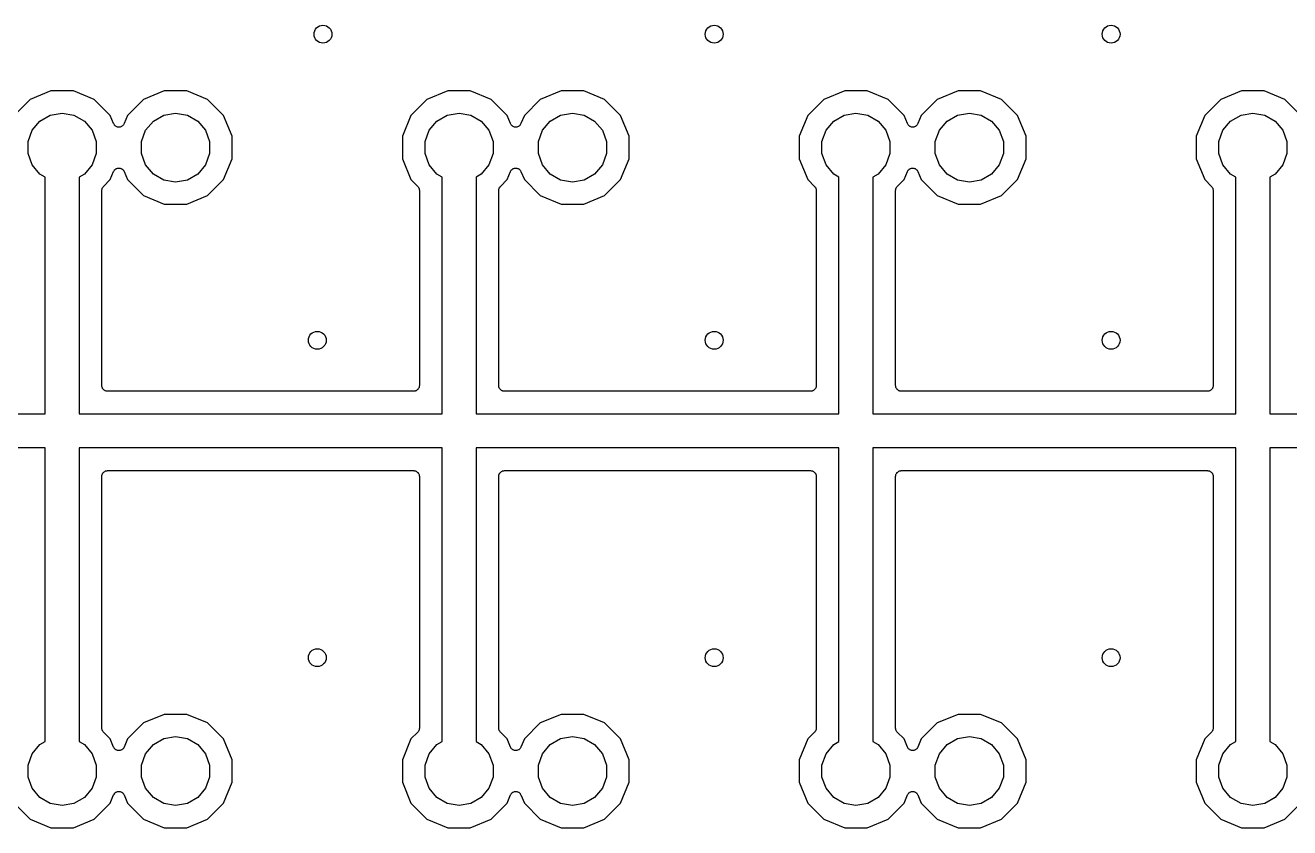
# Model space of a CAD drawing. Extents: x 40 to 164, y -163 to -60.
# Drawn here: x 67.88 to 96.2, y -136.78 to -118.8 of the extents above; entities that cross this region are included whole.
import ezdxf

# ---------------------------------------------------------------- set-up
doc = ezdxf.new("R2010")
doc.units = 0
doc.header["$MEASUREMENT"] = 0
doc.layers.add('BLACK', color=7, linetype='CONTINUOUS')

msp = doc.modelspace()

# ---------------------------------------------------------------- linework, layer by layer
at = {"layer": 'BLACK', "linetype": 'CONTINUOUS'}
for p, q in [((68.4544, -120.269), (67.9876, -120.462)), ((68.9596, -120.269), (68.4544, -120.269)), ((69.4264, -120.462), (68.9596, -120.269)), ((70.9944, -120.269), (70.5276, -120.462)), ((71.4996, -120.269), (70.9944, -120.269)), ((71.9664, -120.462), (71.4996, -120.269)), ((77.3444, -120.269), (76.8776, -120.462)), ((77.8496, -120.269), (77.3444, -120.269)), ((78.3164, -120.462), (77.8496, -120.269)), ((79.8844, -120.269), (79.4176, -120.462)), ((80.3896, -120.269), (79.8844, -120.269)), ((80.8564, -120.462), (80.3896, -120.269)), ((86.2344, -120.269), (85.7676, -120.462)), ((86.7396, -120.269), (86.2344, -120.269)), ((87.2064, -120.462), (86.7396, -120.269)), ((88.7744, -120.269), (88.3076, -120.462)), ((89.2796, -120.269), (88.7744, -120.269)), ((89.7464, -120.462), (89.2796, -120.269)), ((95.1244, -120.269), (94.6576, -120.462)), ((95.6296, -120.269), (95.1244, -120.269)), ((96.0964, -120.462), (95.6296, -120.269)), ((67.9876, -120.462), (67.6303, -120.82)), ((69.7837, -120.82), (69.4264, -120.462)), ((70.5276, -120.462), (70.1703, -120.82)), ((72.3237, -120.82), (71.9664, -120.462)), ((76.8776, -120.462), (76.5203, -120.82)), ((78.6737, -120.82), (78.3164, -120.462)), ((79.4176, -120.462), (79.0603, -120.82)), ((81.2137, -120.82), (80.8564, -120.462)), ((85.7676, -120.462), (85.4103, -120.82)), ((87.5637, -120.82), (87.2064, -120.462)), ((88.3076, -120.462), (87.9503, -120.82)), ((90.1037, -120.82), (89.7464, -120.462)), ((94.6576, -120.462), (94.3003, -120.82)), ((96.4537, -120.82), (96.0964, -120.462)), ((68.2096, -120.946), (68.4424, -120.812)), ((68.4424, -120.812), (68.707, -120.765)), ((68.707, -120.765), (68.9716, -120.812)), ((68.9716, -120.812), (69.2044, -120.946)), ((69.8597, -121.003), (69.7837, -120.82)), ((70.1703, -120.82), (70.0943, -121.003)), ((70.7496, -120.946), (70.9824, -120.812)), ((70.9824, -120.812), (71.247, -120.765)), ((71.247, -120.765), (71.5116, -120.812)), ((71.5116, -120.812), (71.7444, -120.946)), ((72.517, -121.286), (72.3237, -120.82)), ((76.5203, -120.82), (76.327, -121.286)), ((77.0996, -120.946), (77.3324, -120.812)), ((77.3324, -120.812), (77.597, -120.765)), ((77.597, -120.765), (77.8616, -120.812)), ((77.8616, -120.812), (78.0944, -120.946)), ((78.7497, -121.003), (78.6737, -120.82)), ((79.0603, -120.82), (78.9843, -121.003)), ((79.6396, -120.946), (79.8724, -120.812)), ((79.8724, -120.812), (80.137, -120.765)), ((80.137, -120.765), (80.4016, -120.812)), ((80.4016, -120.812), (80.6344, -120.946)), ((81.407, -121.286), (81.2137, -120.82)), ((85.4103, -120.82), (85.217, -121.286)), ((85.9896, -120.946), (86.2224, -120.812)), ((86.2224, -120.812), (86.487, -120.765)), ((86.487, -120.765), (86.7516, -120.812)), ((86.7516, -120.812), (86.9844, -120.946)), ((87.6397, -121.003), (87.5637, -120.82)), ((87.9503, -120.82), (87.8743, -121.003)), ((88.5296, -120.946), (88.7624, -120.812)), ((88.7624, -120.812), (89.027, -120.765)), ((89.027, -120.765), (89.2916, -120.812)), ((89.2916, -120.812), (89.5244, -120.946)), ((90.297, -121.286), (90.1037, -120.82)), ((94.3003, -120.82), (94.107, -121.286)), ((94.8796, -120.946), (95.1124, -120.812)), ((95.1124, -120.812), (95.377, -120.765)), ((95.377, -120.765), (95.6416, -120.812)), ((95.6416, -120.812), (95.8744, -120.946)), ((67.945, -121.405), (68.0369, -121.152)), ((68.0369, -121.152), (68.2096, -120.946)), ((69.2044, -120.946), (69.3771, -121.152)), ((69.3771, -121.152), (69.469, -121.405)), ((69.8686, -121.017), (69.8597, -121.003)), ((69.8762, -121.032), (69.8686, -121.017)), ((69.8804, -121.036), (69.8762, -121.032)), ((69.8834, -121.04), (69.8804, -121.036)), ((69.8965, -121.05), (69.8834, -121.04)), ((69.9088, -121.062), (69.8965, -121.05)), ((69.9139, -121.064), (69.9088, -121.062)), ((69.9184, -121.067), (69.9139, -121.064)), ((69.9342, -121.072), (69.9184, -121.067)), ((69.9495, -121.079), (69.9342, -121.072)), ((69.9551, -121.079), (69.9495, -121.079)), ((69.9604, -121.08), (69.9551, -121.079)), ((69.977, -121.08), (69.9604, -121.08)), ((69.9936, -121.08), (69.977, -121.08)), ((69.9989, -121.079), (69.9936, -121.08)), ((70.0045, -121.079), (69.9989, -121.079)), ((70.0198, -121.072), (70.0045, -121.079)), ((70.0356, -121.067), (70.0198, -121.072)), ((70.0401, -121.064), (70.0356, -121.067)), ((70.0452, -121.062), (70.0401, -121.064)), ((70.0575, -121.05), (70.0452, -121.062)), ((70.0706, -121.04), (70.0575, -121.05)), ((70.0736, -121.036), (70.0706, -121.04)), ((70.0778, -121.032), (70.0736, -121.036)), ((70.0854, -121.017), (70.0778, -121.032)), ((70.0943, -121.003), (70.0854, -121.017)), ((70.485, -121.405), (70.5769, -121.152)), ((70.5769, -121.152), (70.7496, -120.946)), ((71.7444, -120.946), (71.9171, -121.152)), ((71.9171, -121.152), (72.009, -121.405)), ((76.835, -121.405), (76.9269, -121.152)), ((76.9269, -121.152), (77.0996, -120.946)), ((78.0944, -120.946), (78.2671, -121.152)), ((78.2671, -121.152), (78.359, -121.405)), ((78.7586, -121.017), (78.7497, -121.003)), ((78.7662, -121.032), (78.7586, -121.017)), ((78.7704, -121.036), (78.7662, -121.032)), ((78.7734, -121.04), (78.7704, -121.036)), ((78.7865, -121.05), (78.7734, -121.04)), ((78.7988, -121.062), (78.7865, -121.05)), ((78.8039, -121.064), (78.7988, -121.062)), ((78.8084, -121.067), (78.8039, -121.064)), ((78.8242, -121.072), (78.8084, -121.067)), ((78.8395, -121.079), (78.8242, -121.072)), ((78.8451, -121.079), (78.8395, -121.079)), ((78.8504, -121.08), (78.8451, -121.079)), ((78.867, -121.08), (78.8504, -121.08)), ((78.8836, -121.08), (78.867, -121.08)), ((78.8889, -121.079), (78.8836, -121.08)), ((78.8945, -121.079), (78.8889, -121.079)), ((78.9098, -121.072), (78.8945, -121.079)), ((78.9256, -121.067), (78.9098, -121.072)), ((78.9301, -121.064), (78.9256, -121.067)), ((78.9352, -121.062), (78.9301, -121.064)), ((78.9475, -121.05), (78.9352, -121.062)), ((78.9606, -121.04), (78.9475, -121.05)), ((78.9636, -121.036), (78.9606, -121.04)), ((78.9678, -121.032), (78.9636, -121.036)), ((78.9754, -121.017), (78.9678, -121.032)), ((78.9843, -121.003), (78.9754, -121.017)), ((79.375, -121.405), (79.4669, -121.152)), ((79.4669, -121.152), (79.6396, -120.946)), ((80.6344, -120.946), (80.8071, -121.152)), ((80.8071, -121.152), (80.899, -121.405)), ((85.725, -121.405), (85.8169, -121.152)), ((85.8169, -121.152), (85.9896, -120.946)), ((86.9844, -120.946), (87.1571, -121.152)), ((87.1571, -121.152), (87.249, -121.405)), ((87.6486, -121.017), (87.6397, -121.003)), ((87.6562, -121.032), (87.6486, -121.017)), ((87.6604, -121.036), (87.6562, -121.032)), ((87.6634, -121.04), (87.6604, -121.036)), ((87.6765, -121.05), (87.6634, -121.04)), ((87.6888, -121.062), (87.6765, -121.05)), ((87.6939, -121.064), (87.6888, -121.062)), ((87.6984, -121.067), (87.6939, -121.064)), ((87.7142, -121.072), (87.6984, -121.067)), ((87.7295, -121.079), (87.7142, -121.072)), ((87.7351, -121.079), (87.7295, -121.079)), ((87.7404, -121.08), (87.7351, -121.079)), ((87.757, -121.08), (87.7404, -121.08)), ((87.7736, -121.08), (87.757, -121.08)), ((87.7789, -121.079), (87.7736, -121.08)), ((87.7845, -121.079), (87.7789, -121.079)), ((87.7998, -121.072), (87.7845, -121.079)), ((87.8156, -121.067), (87.7998, -121.072)), ((87.8201, -121.064), (87.8156, -121.067)), ((87.8252, -121.062), (87.8201, -121.064)), ((87.8375, -121.05), (87.8252, -121.062)), ((87.8506, -121.04), (87.8375, -121.05)), ((87.8536, -121.036), (87.8506, -121.04)), ((87.8578, -121.032), (87.8536, -121.036)), ((87.8654, -121.017), (87.8578, -121.032)), ((87.8743, -121.003), (87.8654, -121.017)), ((88.265, -121.405), (88.3569, -121.152)), ((88.3569, -121.152), (88.5296, -120.946)), ((89.5244, -120.946), (89.6971, -121.152)), ((89.6971, -121.152), (89.789, -121.405)), ((94.615, -121.405), (94.7069, -121.152)), ((94.7069, -121.152), (94.8796, -120.946)), ((95.8744, -120.946), (96.0471, -121.152)), ((96.0471, -121.152), (96.139, -121.405)), ((67.945, -121.673), (67.945, -121.405)), ((69.469, -121.405), (69.469, -121.673)), ((70.485, -121.673), (70.485, -121.405)), ((72.009, -121.405), (72.009, -121.673)), ((72.517, -121.792), (72.517, -121.286)), ((76.327, -121.286), (76.327, -121.792)), ((76.835, -121.673), (76.835, -121.405)), ((78.359, -121.405), (78.359, -121.673)), ((79.375, -121.673), (79.375, -121.405)), ((80.899, -121.405), (80.899, -121.673)), ((81.407, -121.792), (81.407, -121.286)), ((85.217, -121.286), (85.217, -121.792)), ((85.725, -121.673), (85.725, -121.405)), ((87.249, -121.405), (87.249, -121.673)), ((88.265, -121.673), (88.265, -121.405)), ((89.789, -121.405), (89.789, -121.673)), ((90.297, -121.792), (90.297, -121.286)), ((94.107, -121.286), (94.107, -121.792)), ((94.615, -121.673), (94.615, -121.405)), ((96.139, -121.405), (96.139, -121.673)), ((68.0369, -121.926), (67.945, -121.673)), ((69.469, -121.673), (69.3771, -121.926)), ((70.5769, -121.926), (70.485, -121.673)), ((72.009, -121.673), (71.9171, -121.926)), ((76.9269, -121.926), (76.835, -121.673)), ((78.359, -121.673), (78.2671, -121.926)), ((79.4669, -121.926), (79.375, -121.673)), ((80.899, -121.673), (80.8071, -121.926)), ((85.8169, -121.926), (85.725, -121.673)), ((87.249, -121.673), (87.1571, -121.926)), ((88.3569, -121.926), (88.265, -121.673)), ((89.789, -121.673), (89.6971, -121.926)), ((94.7069, -121.926), (94.615, -121.673)), ((96.139, -121.673), (96.0471, -121.926)), ((68.2096, -122.132), (68.0369, -121.926)), ((69.3771, -121.926), (69.2044, -122.132)), ((69.8597, -122.075), (69.8686, -122.061)), ((69.8686, -122.061), (69.8762, -122.046)), ((69.8762, -122.046), (69.8804, -122.042)), ((69.8804, -122.042), (69.8834, -122.038)), ((69.8834, -122.038), (69.8965, -122.028)), ((69.8965, -122.028), (69.9088, -122.016)), ((69.9088, -122.016), (69.9139, -122.014)), ((69.9139, -122.014), (69.9184, -122.011)), ((69.9184, -122.011), (69.9342, -122.006)), ((69.9342, -122.006), (69.9495, -121.999)), ((69.9495, -121.999), (69.9551, -121.999)), ((69.9551, -121.999), (69.9604, -121.998)), ((69.9604, -121.998), (69.977, -121.998)), ((69.977, -121.998), (69.9936, -121.998)), ((69.9936, -121.998), (69.9989, -121.999)), ((69.9989, -121.999), (70.0045, -121.999)), ((70.0045, -121.999), (70.0198, -122.006)), ((70.0198, -122.006), (70.0356, -122.011)), ((70.0356, -122.011), (70.0401, -122.014)), ((70.0401, -122.014), (70.0452, -122.016)), ((70.0452, -122.016), (70.0575, -122.028)), ((70.0575, -122.028), (70.0706, -122.038)), ((70.0706, -122.038), (70.0736, -122.042)), ((70.0736, -122.042), (70.0778, -122.046)), ((70.0778, -122.046), (70.0854, -122.061)), ((70.0854, -122.061), (70.0943, -122.075)), ((70.7496, -122.132), (70.5769, -121.926)), ((71.9171, -121.926), (71.7444, -122.132)), ((72.3237, -122.258), (72.517, -121.792)), ((76.327, -121.792), (76.5203, -122.258)), ((77.0996, -122.132), (76.9269, -121.926)), ((78.2671, -121.926), (78.0944, -122.132)), ((78.7497, -122.075), (78.7586, -122.061)), ((78.7586, -122.061), (78.7662, -122.046)), ((78.7662, -122.046), (78.7704, -122.042)), ((78.7704, -122.042), (78.7734, -122.038)), ((78.7734, -122.038), (78.7865, -122.028)), ((78.7865, -122.028), (78.7988, -122.016)), ((78.7988, -122.016), (78.8039, -122.014)), ((78.8039, -122.014), (78.8084, -122.011)), ((78.8084, -122.011), (78.8242, -122.006)), ((78.8242, -122.006), (78.8395, -121.999)), ((78.8395, -121.999), (78.8451, -121.999)), ((78.8451, -121.999), (78.8504, -121.998)), ((78.8504, -121.998), (78.867, -121.998)), ((78.867, -121.998), (78.8836, -121.998)), ((78.8836, -121.998), (78.8889, -121.999)), ((78.8889, -121.999), (78.8945, -121.999)), ((78.8945, -121.999), (78.9098, -122.006)), ((78.9098, -122.006), (78.9256, -122.011)), ((78.9256, -122.011), (78.9301, -122.014)), ((78.9301, -122.014), (78.9352, -122.016)), ((78.9352, -122.016), (78.9475, -122.028)), ((78.9475, -122.028), (78.9606, -122.038)), ((78.9606, -122.038), (78.9636, -122.042)), ((78.9636, -122.042), (78.9678, -122.046)), ((78.9678, -122.046), (78.9754, -122.061)), ((78.9754, -122.061), (78.9843, -122.075)), ((79.6396, -122.132), (79.4669, -121.926)), ((80.8071, -121.926), (80.6344, -122.132)), ((81.2137, -122.258), (81.407, -121.792)), ((85.217, -121.792), (85.4103, -122.258)), ((85.9896, -122.132), (85.8169, -121.926)), ((87.1571, -121.926), (86.9844, -122.132)), ((87.6397, -122.075), (87.6486, -122.061)), ((87.6486, -122.061), (87.6562, -122.046)), ((87.6562, -122.046), (87.6604, -122.042)), ((87.6604, -122.042), (87.6634, -122.038)), ((87.6634, -122.038), (87.6765, -122.028)), ((87.6765, -122.028), (87.6888, -122.016)), ((87.6888, -122.016), (87.6939, -122.014)), ((87.6939, -122.014), (87.6984, -122.011)), ((87.6984, -122.011), (87.7142, -122.006)), ((87.7142, -122.006), (87.7295, -121.999)), ((87.7295, -121.999), (87.7351, -121.999)), ((87.7351, -121.999), (87.7404, -121.998)), ((87.7404, -121.998), (87.757, -121.998)), ((87.757, -121.998), (87.7736, -121.998)), ((87.7736, -121.998), (87.7789, -121.999)), ((87.7789, -121.999), (87.7845, -121.999)), ((87.7845, -121.999), (87.7998, -122.006)), ((87.7998, -122.006), (87.8156, -122.011)), ((87.8156, -122.011), (87.8201, -122.014)), ((87.8201, -122.014), (87.8252, -122.016)), ((87.8252, -122.016), (87.8375, -122.028)), ((87.8375, -122.028), (87.8506, -122.038)), ((87.8506, -122.038), (87.8536, -122.042)), ((87.8536, -122.042), (87.8578, -122.046)), ((87.8578, -122.046), (87.8654, -122.061)), ((87.8654, -122.061), (87.8743, -122.075)), ((88.5296, -122.132), (88.3569, -121.926)), ((89.6971, -121.926), (89.5244, -122.132)), ((90.1037, -122.258), (90.297, -121.792)), ((94.107, -121.792), (94.3003, -122.258)), ((94.8796, -122.132), (94.7069, -121.926)), ((96.0471, -121.926), (95.8744, -122.132)), ((68.326, -122.199), (68.2096, -122.132)), ((68.326, -122.583), (68.326, -122.199)), ((69.2044, -122.132), (69.088, -122.199)), ((69.088, -122.199), (69.088, -127.508)), ((69.6332, -122.409), (69.7837, -122.258)), ((69.7837, -122.258), (69.8597, -122.075)), ((70.0943, -122.075), (70.1703, -122.258)), ((70.1703, -122.258), (70.5276, -122.616)), ((70.9824, -122.266), (70.7496, -122.132)), ((71.247, -122.313), (70.9824, -122.266)), ((71.5116, -122.266), (71.247, -122.313)), ((71.7444, -122.132), (71.5116, -122.266)), ((71.9664, -122.616), (72.3237, -122.258)), ((76.5203, -122.258), (76.6708, -122.409)), ((77.216, -122.199), (77.0996, -122.132)), ((77.216, -122.583), (77.216, -122.199)), ((78.0944, -122.132), (77.978, -122.199)), ((77.978, -122.199), (77.978, -127.508)), ((78.5232, -122.409), (78.6737, -122.258)), ((78.6737, -122.258), (78.7497, -122.075)), ((78.9843, -122.075), (79.0603, -122.258)), ((79.0603, -122.258), (79.4176, -122.616)), ((79.8724, -122.266), (79.6396, -122.132)), ((80.137, -122.313), (79.8724, -122.266)), ((80.4016, -122.266), (80.137, -122.313)), ((80.6344, -122.132), (80.4016, -122.266)), ((80.8564, -122.616), (81.2137, -122.258)), ((85.4103, -122.258), (85.5608, -122.409)), ((86.106, -122.199), (85.9896, -122.132)), ((86.106, -122.583), (86.106, -122.199)), ((86.9844, -122.132), (86.868, -122.199)), ((86.868, -122.199), (86.868, -127.508)), ((87.4132, -122.409), (87.5637, -122.258)), ((87.5637, -122.258), (87.6397, -122.075)), ((87.8743, -122.075), (87.9503, -122.258)), ((87.9503, -122.258), (88.3076, -122.616)), ((88.7624, -122.266), (88.5296, -122.132)), ((89.027, -122.313), (88.7624, -122.266)), ((89.2916, -122.266), (89.027, -122.313)), ((89.5244, -122.132), (89.2916, -122.266)), ((89.7464, -122.616), (90.1037, -122.258)), ((94.3003, -122.258), (94.4508, -122.409)), ((94.996, -122.199), (94.8796, -122.132)), ((94.996, -122.583), (94.996, -122.199)), ((95.8744, -122.132), (95.758, -122.199)), ((95.758, -122.199), (95.758, -127.508)), ((68.326, -126.713), (68.326, -122.583)), ((68.326, -122.583), (68.326, -122.583)), ((69.596, -122.499), (69.597, -122.493)), ((69.596, -126.873), (69.596, -122.499)), ((69.5965, -122.488), (69.6008, -122.472)), ((69.597, -122.493), (69.5965, -122.488)), ((69.6008, -122.472), (69.6037, -122.455)), ((69.6037, -122.455), (69.6065, -122.45)), ((69.6065, -122.45), (69.6079, -122.445)), ((69.6079, -122.445), (69.6174, -122.431)), ((69.6174, -122.431), (69.6257, -122.417)), ((69.6257, -122.417), (69.63, -122.413)), ((69.63, -122.413), (69.6332, -122.409)), ((70.5276, -122.616), (70.9944, -122.809)), ((71.4996, -122.809), (71.9664, -122.616)), ((76.6708, -122.409), (76.674, -122.413)), ((76.674, -122.413), (76.6783, -122.417)), ((76.6783, -122.417), (76.6866, -122.431)), ((76.6866, -122.431), (76.6961, -122.445)), ((76.6961, -122.445), (76.6975, -122.45)), ((76.6975, -122.45), (76.7003, -122.455)), ((76.7003, -122.455), (76.7032, -122.472)), ((76.7032, -122.472), (76.7075, -122.488)), ((76.7075, -122.488), (76.707, -122.493)), ((76.707, -122.493), (76.708, -122.499)), ((76.708, -122.499), (76.708, -122.517)), ((76.708, -122.517), (76.708, -122.517)), ((76.708, -122.517), (76.708, -126.646)), ((77.216, -126.713), (77.216, -122.583)), ((77.216, -122.583), (77.216, -122.583)), ((78.486, -122.499), (78.487, -122.493)), ((78.486, -126.873), (78.486, -122.499)), ((78.4865, -122.488), (78.4908, -122.472)), ((78.487, -122.493), (78.4865, -122.488)), ((78.4908, -122.472), (78.4937, -122.455)), ((78.4937, -122.455), (78.4965, -122.45)), ((78.4965, -122.45), (78.4979, -122.445)), ((78.4979, -122.445), (78.5074, -122.431)), ((78.5074, -122.431), (78.5157, -122.417)), ((78.5157, -122.417), (78.52, -122.413)), ((78.52, -122.413), (78.5232, -122.409)), ((79.4176, -122.616), (79.8844, -122.809)), ((80.3896, -122.809), (80.8564, -122.616)), ((85.5608, -122.409), (85.564, -122.413)), ((85.564, -122.413), (85.5683, -122.417)), ((85.5683, -122.417), (85.5766, -122.431)), ((85.5766, -122.431), (85.5861, -122.445)), ((85.5861, -122.445), (85.5875, -122.45)), ((85.5875, -122.45), (85.5903, -122.455)), ((85.5903, -122.455), (85.5932, -122.472)), ((85.5932, -122.472), (85.5975, -122.488)), ((85.5975, -122.488), (85.597, -122.493)), ((85.597, -122.493), (85.598, -122.499)), ((85.598, -122.499), (85.598, -122.517)), ((85.598, -122.517), (85.598, -122.517)), ((85.598, -122.517), (85.598, -126.646)), ((86.106, -126.713), (86.106, -122.583)), ((86.106, -122.583), (86.106, -122.583)), ((87.376, -122.499), (87.377, -122.493)), ((87.376, -126.873), (87.376, -122.499)), ((87.3765, -122.488), (87.3808, -122.472)), ((87.377, -122.493), (87.3765, -122.488)), ((87.3808, -122.472), (87.3837, -122.455)), ((87.3837, -122.455), (87.3865, -122.45)), ((87.3865, -122.45), (87.3879, -122.445)), ((87.3879, -122.445), (87.3974, -122.431)), ((87.3974, -122.431), (87.4057, -122.417)), ((87.4057, -122.417), (87.41, -122.413)), ((87.41, -122.413), (87.4132, -122.409)), ((88.3076, -122.616), (88.7744, -122.809)), ((89.2796, -122.809), (89.7464, -122.616)), ((94.4508, -122.409), (94.454, -122.413)), ((94.454, -122.413), (94.4583, -122.417)), ((94.4583, -122.417), (94.4666, -122.431)), ((94.4666, -122.431), (94.4761, -122.445)), ((94.4761, -122.445), (94.4775, -122.45)), ((94.4775, -122.45), (94.4803, -122.455)), ((94.4803, -122.455), (94.4832, -122.472)), ((94.4832, -122.472), (94.4875, -122.488)), ((94.4875, -122.488), (94.487, -122.493)), ((94.487, -122.493), (94.488, -122.499)), ((94.488, -122.499), (94.488, -122.517)), ((94.488, -122.517), (94.488, -122.517)), ((94.488, -122.517), (94.488, -126.646)), ((94.996, -126.713), (94.996, -122.583)), ((94.996, -122.583), (94.996, -122.583)), ((70.9944, -122.809), (71.4996, -122.809)), ((79.8844, -122.809), (80.3896, -122.809)), ((88.7744, -122.809), (89.2796, -122.809)), ((68.326, -127.508), (68.326, -126.713)), ((69.5979, -126.884), (69.596, -126.873)), ((76.708, -126.873), (76.7061, -126.884)), ((76.708, -126.646), (76.708, -126.646)), ((76.708, -126.646), (76.708, -126.873)), ((77.216, -127.508), (77.216, -126.713)), ((77.216, -126.713), (77.216, -126.713)), ((78.4879, -126.884), (78.486, -126.873)), ((85.598, -126.873), (85.5961, -126.884)), ((85.598, -126.646), (85.598, -126.646)), ((85.598, -126.646), (85.598, -126.873)), ((86.106, -127.508), (86.106, -126.713)), ((86.106, -126.713), (86.106, -126.713)), ((87.3779, -126.884), (87.376, -126.873)), ((94.488, -126.873), (94.4861, -126.884)), ((94.488, -126.646), (94.488, -126.646)), ((94.488, -126.646), (94.488, -126.873)), ((94.996, -127.508), (94.996, -126.713)), ((94.996, -126.713), (94.996, -126.713)), ((69.5979, -126.895), (69.5979, -126.884)), ((69.6017, -126.905), (69.5979, -126.895)), ((69.6037, -126.916), (69.6017, -126.905)), ((69.6092, -126.926), (69.6037, -126.916)), ((69.613, -126.936), (69.6092, -126.926)), ((69.6202, -126.945), (69.613, -126.936)), ((69.6257, -126.955), (69.6202, -126.945)), ((69.6342, -126.962), (69.6257, -126.955)), ((69.6414, -126.97), (69.6342, -126.962)), ((69.651, -126.976), (69.6414, -126.97)), ((69.6595, -126.983), (69.651, -126.976)), ((69.6699, -126.987), (69.6595, -126.983)), ((69.6796, -126.992), (69.6699, -126.987)), ((69.6905, -126.994), (69.6796, -126.992)), ((69.7009, -126.998), (69.6905, -126.994)), ((69.7121, -126.998), (69.7009, -126.998)), ((69.723, -127), (69.7121, -126.998)), ((76.581, -127), (69.723, -127)), ((76.5919, -126.998), (76.581, -127)), ((76.6031, -126.998), (76.5919, -126.998)), ((76.6135, -126.994), (76.6031, -126.998)), ((76.6244, -126.992), (76.6135, -126.994)), ((76.6341, -126.987), (76.6244, -126.992)), ((76.6445, -126.983), (76.6341, -126.987)), ((76.653, -126.976), (76.6445, -126.983)), ((76.6626, -126.97), (76.653, -126.976)), ((76.6698, -126.962), (76.6626, -126.97)), ((76.6783, -126.955), (76.6698, -126.962)), ((76.6838, -126.945), (76.6783, -126.955)), ((76.691, -126.936), (76.6838, -126.945)), ((76.6948, -126.926), (76.691, -126.936)), ((76.7003, -126.916), (76.6948, -126.926)), ((76.7023, -126.905), (76.7003, -126.916)), ((76.7061, -126.895), (76.7023, -126.905)), ((76.7061, -126.884), (76.7061, -126.895)), ((78.4879, -126.895), (78.4879, -126.884)), ((78.4917, -126.905), (78.4879, -126.895)), ((78.4937, -126.916), (78.4917, -126.905)), ((78.4992, -126.926), (78.4937, -126.916)), ((78.503, -126.936), (78.4992, -126.926)), ((78.5102, -126.945), (78.503, -126.936)), ((78.5157, -126.955), (78.5102, -126.945)), ((78.5242, -126.962), (78.5157, -126.955)), ((78.5314, -126.97), (78.5242, -126.962)), ((78.541, -126.976), (78.5314, -126.97)), ((78.5495, -126.983), (78.541, -126.976)), ((78.5599, -126.987), (78.5495, -126.983)), ((78.5696, -126.992), (78.5599, -126.987)), ((78.5805, -126.994), (78.5696, -126.992)), ((78.5909, -126.998), (78.5805, -126.994)), ((78.6021, -126.998), (78.5909, -126.998)), ((78.613, -127), (78.6021, -126.998)), ((85.471, -127), (78.613, -127)), ((85.4819, -126.998), (85.471, -127)), ((85.4931, -126.998), (85.4819, -126.998)), ((85.5035, -126.994), (85.4931, -126.998)), ((85.5144, -126.992), (85.5035, -126.994)), ((85.5241, -126.987), (85.5144, -126.992)), ((85.5345, -126.983), (85.5241, -126.987)), ((85.543, -126.976), (85.5345, -126.983)), ((85.5526, -126.97), (85.543, -126.976)), ((85.5598, -126.962), (85.5526, -126.97)), ((85.5683, -126.955), (85.5598, -126.962)), ((85.5738, -126.945), (85.5683, -126.955)), ((85.581, -126.936), (85.5738, -126.945)), ((85.5848, -126.926), (85.581, -126.936)), ((85.5903, -126.916), (85.5848, -126.926)), ((85.5923, -126.905), (85.5903, -126.916)), ((85.5961, -126.895), (85.5923, -126.905)), ((85.5961, -126.884), (85.5961, -126.895)), ((87.3779, -126.895), (87.3779, -126.884)), ((87.3817, -126.905), (87.3779, -126.895)), ((87.3837, -126.916), (87.3817, -126.905)), ((87.3892, -126.926), (87.3837, -126.916)), ((87.393, -126.936), (87.3892, -126.926)), ((87.4002, -126.945), (87.393, -126.936)), ((87.4057, -126.955), (87.4002, -126.945)), ((87.4142, -126.962), (87.4057, -126.955)), ((87.4214, -126.97), (87.4142, -126.962)), ((87.431, -126.976), (87.4214, -126.97)), ((87.4395, -126.983), (87.431, -126.976)), ((87.4499, -126.987), (87.4395, -126.983)), ((87.4596, -126.992), (87.4499, -126.987)), ((87.4705, -126.994), (87.4596, -126.992)), ((87.4809, -126.998), (87.4705, -126.994)), ((87.4921, -126.998), (87.4809, -126.998)), ((87.503, -127), (87.4921, -126.998)), ((94.361, -127), (87.503, -127)), ((94.3719, -126.998), (94.361, -127)), ((94.3831, -126.998), (94.3719, -126.998)), ((94.3935, -126.994), (94.3831, -126.998)), ((94.4044, -126.992), (94.3935, -126.994)), ((94.4141, -126.987), (94.4044, -126.992)), ((94.4245, -126.983), (94.4141, -126.987)), ((94.433, -126.976), (94.4245, -126.983)), ((94.4426, -126.97), (94.433, -126.976)), ((94.4498, -126.962), (94.4426, -126.97)), ((94.4583, -126.955), (94.4498, -126.962)), ((94.4638, -126.945), (94.4583, -126.955)), ((94.471, -126.936), (94.4638, -126.945)), ((94.4748, -126.926), (94.471, -126.936)), ((94.4803, -126.916), (94.4748, -126.926)), ((94.4823, -126.905), (94.4803, -126.916)), ((94.4861, -126.895), (94.4823, -126.905)), ((94.4861, -126.884), (94.4861, -126.895)), ((65.5451, -127.508), (68.326, -127.508)), ((69.088, -127.508), (77.216, -127.508)), ((77.978, -127.508), (86.106, -127.508)), ((86.868, -127.508), (94.996, -127.508)), ((95.758, -127.508), (102.73, -127.508)), ((68.326, -128.27), (65.5451, -128.27)), ((68.326, -134.465), (68.326, -128.27)), ((77.216, -128.27), (69.088, -128.27)), ((69.088, -128.27), (69.088, -134.849)), ((77.216, -134.849), (77.216, -128.27)), ((86.106, -128.27), (77.978, -128.27)), ((77.978, -128.27), (77.978, -134.849)), ((86.106, -134.849), (86.106, -128.27)), ((94.996, -128.27), (86.868, -128.27)), ((86.868, -128.27), (86.868, -134.849)), ((94.996, -134.849), (94.996, -128.27)), ((102.73, -128.27), (95.758, -128.27)), ((95.758, -128.27), (95.758, -134.849)), ((69.6037, -128.862), (69.6092, -128.852)), ((69.6092, -128.852), (69.613, -128.841)), ((69.613, -128.841), (69.6202, -128.833)), ((69.6202, -128.833), (69.6257, -128.823)), ((69.6257, -128.823), (69.6342, -128.816)), ((69.6342, -128.816), (69.6414, -128.808)), ((69.6414, -128.808), (69.651, -128.802)), ((69.651, -128.802), (69.6595, -128.795)), ((69.6595, -128.795), (69.6699, -128.791)), ((69.6699, -128.791), (69.6796, -128.786)), ((69.6796, -128.786), (69.6905, -128.784)), ((69.6905, -128.784), (69.7009, -128.78)), ((69.7009, -128.78), (69.7121, -128.78)), ((69.7121, -128.78), (69.723, -128.778)), ((69.723, -128.778), (76.581, -128.778)), ((76.581, -128.778), (76.5919, -128.78)), ((76.5919, -128.78), (76.6031, -128.78)), ((76.6031, -128.78), (76.6135, -128.784)), ((76.6135, -128.784), (76.6244, -128.786)), ((76.6244, -128.786), (76.6341, -128.791)), ((76.6341, -128.791), (76.6445, -128.795)), ((76.6445, -128.795), (76.653, -128.802)), ((76.653, -128.802), (76.6626, -128.808)), ((76.6626, -128.808), (76.6698, -128.816)), ((76.6698, -128.816), (76.6783, -128.823)), ((76.6783, -128.823), (76.6838, -128.833)), ((76.6838, -128.833), (76.691, -128.841)), ((76.691, -128.841), (76.6948, -128.852)), ((76.6948, -128.852), (76.7003, -128.862)), ((78.4937, -128.862), (78.4992, -128.852)), ((78.4992, -128.852), (78.503, -128.841)), ((78.503, -128.841), (78.5102, -128.833)), ((78.5102, -128.833), (78.5157, -128.823)), ((78.5157, -128.823), (78.5242, -128.816)), ((78.5242, -128.816), (78.5314, -128.808)), ((78.5314, -128.808), (78.541, -128.802)), ((78.541, -128.802), (78.5495, -128.795)), ((78.5495, -128.795), (78.5599, -128.791)), ((78.5599, -128.791), (78.5696, -128.786)), ((78.5696, -128.786), (78.5805, -128.784)), ((78.5805, -128.784), (78.5909, -128.78)), ((78.5909, -128.78), (78.6021, -128.78)), ((78.6021, -128.78), (78.613, -128.778)), ((78.613, -128.778), (85.471, -128.778)), ((85.471, -128.778), (85.4819, -128.78)), ((85.4819, -128.78), (85.4931, -128.78)), ((85.4931, -128.78), (85.5035, -128.784)), ((85.5035, -128.784), (85.5144, -128.786)), ((85.5144, -128.786), (85.5241, -128.791)), ((85.5241, -128.791), (85.5345, -128.795)), ((85.5345, -128.795), (85.543, -128.802)), ((85.543, -128.802), (85.5526, -128.808)), ((85.5526, -128.808), (85.5598, -128.816)), ((85.5598, -128.816), (85.5683, -128.823)), ((85.5683, -128.823), (85.5738, -128.833)), ((85.5738, -128.833), (85.581, -128.841)), ((85.581, -128.841), (85.5848, -128.852)), ((85.5848, -128.852), (85.5903, -128.862)), ((87.3837, -128.862), (87.3892, -128.852)), ((87.3892, -128.852), (87.393, -128.841)), ((87.393, -128.841), (87.4002, -128.833)), ((87.4002, -128.833), (87.4057, -128.823)), ((87.4057, -128.823), (87.4142, -128.816)), ((87.4142, -128.816), (87.4214, -128.808)), ((87.4214, -128.808), (87.431, -128.802)), ((87.431, -128.802), (87.4395, -128.795)), ((87.4395, -128.795), (87.4499, -128.791)), ((87.4499, -128.791), (87.4596, -128.786)), ((87.4596, -128.786), (87.4705, -128.784)), ((87.4705, -128.784), (87.4809, -128.78)), ((87.4809, -128.78), (87.4921, -128.78)), ((87.4921, -128.78), (87.503, -128.778)), ((87.503, -128.778), (94.361, -128.778)), ((94.361, -128.778), (94.3719, -128.78)), ((94.3719, -128.78), (94.3831, -128.78)), ((94.3831, -128.78), (94.3935, -128.784)), ((94.3935, -128.784), (94.4044, -128.786)), ((94.4044, -128.786), (94.4141, -128.791)), ((94.4141, -128.791), (94.4245, -128.795)), ((94.4245, -128.795), (94.433, -128.802)), ((94.433, -128.802), (94.4426, -128.808)), ((94.4426, -128.808), (94.4498, -128.816)), ((94.4498, -128.816), (94.4583, -128.823)), ((94.4583, -128.823), (94.4638, -128.833)), ((94.4638, -128.833), (94.471, -128.841)), ((94.471, -128.841), (94.4748, -128.852)), ((94.4748, -128.852), (94.4803, -128.862)), ((69.596, -128.905), (69.5979, -128.894)), ((69.596, -134.549), (69.596, -128.905)), ((69.5979, -128.883), (69.6017, -128.873)), ((69.5979, -128.894), (69.5979, -128.883)), ((69.6017, -128.873), (69.6037, -128.862)), ((76.7003, -128.862), (76.7023, -128.873)), ((76.7023, -128.873), (76.7061, -128.883)), ((76.7061, -128.883), (76.7061, -128.894)), ((76.7061, -128.894), (76.708, -128.905)), ((76.708, -128.905), (76.708, -134.549)), ((78.486, -128.905), (78.4879, -128.894)), ((78.486, -134.549), (78.486, -128.905)), ((78.4879, -128.883), (78.4917, -128.873)), ((78.4879, -128.894), (78.4879, -128.883)), ((78.4917, -128.873), (78.4937, -128.862)), ((85.5903, -128.862), (85.5923, -128.873)), ((85.5923, -128.873), (85.5961, -128.883)), ((85.5961, -128.883), (85.5961, -128.894)), ((85.5961, -128.894), (85.598, -128.905)), ((85.598, -128.905), (85.598, -134.549)), ((87.376, -128.905), (87.3779, -128.894)), ((87.376, -134.549), (87.376, -128.905)), ((87.3779, -128.883), (87.3817, -128.873)), ((87.3779, -128.894), (87.3779, -128.883)), ((87.3817, -128.873), (87.3837, -128.862)), ((94.4803, -128.862), (94.4823, -128.873)), ((94.4823, -128.873), (94.4861, -128.883)), ((94.4861, -128.883), (94.4861, -128.894)), ((94.4861, -128.894), (94.488, -128.905)), ((94.488, -128.905), (94.488, -134.549)), ((70.9944, -134.239), (70.5276, -134.432)), ((71.4996, -134.239), (70.9944, -134.239)), ((71.9664, -134.432), (71.4996, -134.239)), ((79.8844, -134.239), (79.4176, -134.432)), ((80.3896, -134.239), (79.8844, -134.239)), ((80.8564, -134.432), (80.3896, -134.239)), ((88.7744, -134.239), (88.3076, -134.432)), ((89.2796, -134.239), (88.7744, -134.239)), ((89.7464, -134.432), (89.2796, -134.239)), ((68.326, -134.849), (68.326, -134.465)), ((68.326, -134.465), (68.326, -134.465)), ((70.5276, -134.432), (70.1703, -134.79)), ((72.3237, -134.79), (71.9664, -134.432)), ((79.4176, -134.432), (79.0603, -134.79)), ((81.2137, -134.79), (80.8564, -134.432)), ((88.3076, -134.432), (87.9503, -134.79)), ((90.1037, -134.79), (89.7464, -134.432)), ((69.597, -134.555), (69.596, -134.549)), ((69.5965, -134.56), (69.597, -134.555)), ((69.6008, -134.576), (69.5965, -134.56)), ((69.6037, -134.593), (69.6008, -134.576)), ((69.6065, -134.598), (69.6037, -134.593)), ((69.6079, -134.603), (69.6065, -134.598)), ((69.6174, -134.617), (69.6079, -134.603)), ((69.6257, -134.631), (69.6174, -134.617)), ((69.63, -134.635), (69.6257, -134.631)), ((69.6332, -134.639), (69.63, -134.635)), ((69.7837, -134.79), (69.6332, -134.639)), ((69.8597, -134.973), (69.7837, -134.79)), ((70.1703, -134.79), (70.0943, -134.973)), ((70.7496, -134.916), (70.9824, -134.782)), ((70.9824, -134.782), (71.247, -134.735)), ((71.247, -134.735), (71.5116, -134.782)), ((71.5116, -134.782), (71.7444, -134.916)), ((72.517, -135.256), (72.3237, -134.79)), ((76.5203, -134.79), (76.327, -135.256)), ((76.6708, -134.639), (76.5203, -134.79)), ((76.674, -134.635), (76.6708, -134.639)), ((76.6783, -134.631), (76.674, -134.635)), ((76.6866, -134.617), (76.6783, -134.631)), ((76.6961, -134.603), (76.6866, -134.617)), ((76.6975, -134.598), (76.6961, -134.603)), ((76.7003, -134.593), (76.6975, -134.598)), ((76.7032, -134.576), (76.7003, -134.593)), ((76.7075, -134.56), (76.7032, -134.576)), ((76.708, -134.549), (76.707, -134.555)), ((76.707, -134.555), (76.7075, -134.56)), ((78.487, -134.555), (78.486, -134.549)), ((78.4865, -134.56), (78.487, -134.555)), ((78.4908, -134.576), (78.4865, -134.56)), ((78.4937, -134.593), (78.4908, -134.576)), ((78.4965, -134.598), (78.4937, -134.593)), ((78.4979, -134.603), (78.4965, -134.598)), ((78.5074, -134.617), (78.4979, -134.603)), ((78.5157, -134.631), (78.5074, -134.617)), ((78.52, -134.635), (78.5157, -134.631)), ((78.5232, -134.639), (78.52, -134.635)), ((78.6737, -134.79), (78.5232, -134.639)), ((78.7497, -134.973), (78.6737, -134.79)), ((79.0603, -134.79), (78.9843, -134.973)), ((79.6396, -134.916), (79.8724, -134.782)), ((79.8724, -134.782), (80.137, -134.735)), ((80.137, -134.735), (80.4016, -134.782)), ((80.4016, -134.782), (80.6344, -134.916)), ((81.407, -135.256), (81.2137, -134.79)), ((85.4103, -134.79), (85.217, -135.256)), ((85.5608, -134.639), (85.4103, -134.79)), ((85.564, -134.635), (85.5608, -134.639)), ((85.5683, -134.631), (85.564, -134.635)), ((85.5766, -134.617), (85.5683, -134.631)), ((85.5861, -134.603), (85.5766, -134.617)), ((85.5875, -134.598), (85.5861, -134.603)), ((85.5903, -134.593), (85.5875, -134.598)), ((85.5932, -134.576), (85.5903, -134.593)), ((85.5975, -134.56), (85.5932, -134.576)), ((85.598, -134.549), (85.597, -134.555)), ((85.597, -134.555), (85.5975, -134.56)), ((87.377, -134.555), (87.376, -134.549)), ((87.3765, -134.56), (87.377, -134.555)), ((87.3808, -134.576), (87.3765, -134.56)), ((87.3837, -134.593), (87.3808, -134.576)), ((87.3865, -134.598), (87.3837, -134.593)), ((87.3879, -134.603), (87.3865, -134.598)), ((87.3974, -134.617), (87.3879, -134.603)), ((87.4057, -134.631), (87.3974, -134.617)), ((87.41, -134.635), (87.4057, -134.631)), ((87.4132, -134.639), (87.41, -134.635)), ((87.5637, -134.79), (87.4132, -134.639)), ((87.6397, -134.973), (87.5637, -134.79)), ((87.9503, -134.79), (87.8743, -134.973)), ((88.5296, -134.916), (88.7624, -134.782)), ((88.7624, -134.782), (89.027, -134.735)), ((89.027, -134.735), (89.2916, -134.782)), ((89.2916, -134.782), (89.5244, -134.916)), ((90.297, -135.256), (90.1037, -134.79)), ((94.3003, -134.79), (94.107, -135.256)), ((94.4508, -134.639), (94.3003, -134.79)), ((94.454, -134.635), (94.4508, -134.639)), ((94.4583, -134.631), (94.454, -134.635)), ((94.4666, -134.617), (94.4583, -134.631)), ((94.4761, -134.603), (94.4666, -134.617)), ((94.4775, -134.598), (94.4761, -134.603)), ((94.4803, -134.593), (94.4775, -134.598)), ((94.4832, -134.576), (94.4803, -134.593)), ((94.4875, -134.56), (94.4832, -134.576)), ((94.488, -134.549), (94.487, -134.555)), ((94.487, -134.555), (94.4875, -134.56)), ((68.0369, -135.122), (68.2096, -134.916)), ((68.2096, -134.916), (68.326, -134.849)), ((69.088, -134.849), (69.2044, -134.916)), ((69.2044, -134.916), (69.3771, -135.122)), ((69.8686, -134.987), (69.8597, -134.973)), ((69.8762, -135.002), (69.8686, -134.987)), ((69.8804, -135.006), (69.8762, -135.002)), ((69.8834, -135.01), (69.8804, -135.006)), ((69.8965, -135.02), (69.8834, -135.01)), ((69.9088, -135.032), (69.8965, -135.02)), ((69.9139, -135.034), (69.9088, -135.032)), ((69.9184, -135.037), (69.9139, -135.034)), ((69.9342, -135.042), (69.9184, -135.037)), ((69.9495, -135.049), (69.9342, -135.042)), ((69.9551, -135.049), (69.9495, -135.049)), ((69.9604, -135.05), (69.9551, -135.049)), ((69.977, -135.05), (69.9604, -135.05)), ((69.9936, -135.05), (69.977, -135.05)), ((69.9989, -135.049), (69.9936, -135.05)), ((70.0045, -135.049), (69.9989, -135.049)), ((70.0198, -135.042), (70.0045, -135.049)), ((70.0356, -135.037), (70.0198, -135.042)), ((70.0401, -135.034), (70.0356, -135.037)), ((70.0452, -135.032), (70.0401, -135.034)), ((70.0575, -135.02), (70.0452, -135.032)), ((70.0706, -135.01), (70.0575, -135.02)), ((70.0736, -135.006), (70.0706, -135.01)), ((70.0778, -135.002), (70.0736, -135.006)), ((70.0854, -134.987), (70.0778, -135.002)), ((70.0943, -134.973), (70.0854, -134.987)), ((70.5769, -135.122), (70.7496, -134.916)), ((71.7444, -134.916), (71.9171, -135.122)), ((76.9269, -135.122), (77.0996, -134.916)), ((77.0996, -134.916), (77.216, -134.849)), ((77.978, -134.849), (78.0944, -134.916)), ((78.0944, -134.916), (78.2671, -135.122)), ((78.7586, -134.987), (78.7497, -134.973)), ((78.7662, -135.002), (78.7586, -134.987)), ((78.7704, -135.006), (78.7662, -135.002)), ((78.7734, -135.01), (78.7704, -135.006)), ((78.7865, -135.02), (78.7734, -135.01)), ((78.7988, -135.032), (78.7865, -135.02)), ((78.8039, -135.034), (78.7988, -135.032)), ((78.8084, -135.037), (78.8039, -135.034)), ((78.8242, -135.042), (78.8084, -135.037)), ((78.8395, -135.049), (78.8242, -135.042)), ((78.8451, -135.049), (78.8395, -135.049)), ((78.8504, -135.05), (78.8451, -135.049)), ((78.867, -135.05), (78.8504, -135.05)), ((78.8836, -135.05), (78.867, -135.05)), ((78.8889, -135.049), (78.8836, -135.05)), ((78.8945, -135.049), (78.8889, -135.049)), ((78.9098, -135.042), (78.8945, -135.049)), ((78.9256, -135.037), (78.9098, -135.042)), ((78.9301, -135.034), (78.9256, -135.037)), ((78.9352, -135.032), (78.9301, -135.034)), ((78.9475, -135.02), (78.9352, -135.032)), ((78.9606, -135.01), (78.9475, -135.02)), ((78.9636, -135.006), (78.9606, -135.01)), ((78.9678, -135.002), (78.9636, -135.006)), ((78.9754, -134.987), (78.9678, -135.002)), ((78.9843, -134.973), (78.9754, -134.987)), ((79.4669, -135.122), (79.6396, -134.916)), ((80.6344, -134.916), (80.8071, -135.122)), ((85.8169, -135.122), (85.9896, -134.916)), ((85.9896, -134.916), (86.106, -134.849)), ((86.868, -134.849), (86.9844, -134.916)), ((86.9844, -134.916), (87.1571, -135.122)), ((87.6486, -134.987), (87.6397, -134.973)), ((87.6562, -135.002), (87.6486, -134.987)), ((87.6604, -135.006), (87.6562, -135.002)), ((87.6634, -135.01), (87.6604, -135.006)), ((87.6765, -135.02), (87.6634, -135.01)), ((87.6888, -135.032), (87.6765, -135.02)), ((87.6939, -135.034), (87.6888, -135.032)), ((87.6984, -135.037), (87.6939, -135.034)), ((87.7142, -135.042), (87.6984, -135.037)), ((87.7295, -135.049), (87.7142, -135.042)), ((87.7351, -135.049), (87.7295, -135.049)), ((87.7404, -135.05), (87.7351, -135.049)), ((87.757, -135.05), (87.7404, -135.05)), ((87.7736, -135.05), (87.757, -135.05)), ((87.7789, -135.049), (87.7736, -135.05)), ((87.7845, -135.049), (87.7789, -135.049)), ((87.7998, -135.042), (87.7845, -135.049)), ((87.8156, -135.037), (87.7998, -135.042)), ((87.8201, -135.034), (87.8156, -135.037)), ((87.8252, -135.032), (87.8201, -135.034)), ((87.8375, -135.02), (87.8252, -135.032)), ((87.8506, -135.01), (87.8375, -135.02)), ((87.8536, -135.006), (87.8506, -135.01)), ((87.8578, -135.002), (87.8536, -135.006)), ((87.8654, -134.987), (87.8578, -135.002)), ((87.8743, -134.973), (87.8654, -134.987)), ((88.3569, -135.122), (88.5296, -134.916)), ((89.5244, -134.916), (89.6971, -135.122)), ((94.7069, -135.122), (94.8796, -134.916)), ((94.8796, -134.916), (94.996, -134.849)), ((95.758, -134.849), (95.8744, -134.916)), ((95.8744, -134.916), (96.0471, -135.122)), ((67.945, -135.375), (68.0369, -135.122)), ((69.3771, -135.122), (69.469, -135.375)), ((70.485, -135.375), (70.5769, -135.122)), ((71.9171, -135.122), (72.009, -135.375)), ((72.517, -135.762), (72.517, -135.256)), ((76.327, -135.256), (76.327, -135.762)), ((76.835, -135.375), (76.9269, -135.122)), ((78.2671, -135.122), (78.359, -135.375)), ((79.375, -135.375), (79.4669, -135.122)), ((80.8071, -135.122), (80.899, -135.375)), ((81.407, -135.762), (81.407, -135.256)), ((85.217, -135.256), (85.217, -135.762)), ((85.725, -135.375), (85.8169, -135.122)), ((87.1571, -135.122), (87.249, -135.375)), ((88.265, -135.375), (88.3569, -135.122)), ((89.6971, -135.122), (89.789, -135.375)), ((90.297, -135.762), (90.297, -135.256)), ((94.107, -135.256), (94.107, -135.762)), ((94.615, -135.375), (94.7069, -135.122)), ((96.0471, -135.122), (96.139, -135.375)), ((67.945, -135.643), (67.945, -135.375)), ((68.0369, -135.896), (67.945, -135.643)), ((69.469, -135.643), (69.3771, -135.896)), ((69.469, -135.375), (69.469, -135.643)), ((70.485, -135.643), (70.485, -135.375)), ((70.5769, -135.896), (70.485, -135.643)), ((72.009, -135.643), (71.9171, -135.896)), ((72.009, -135.375), (72.009, -135.643)), ((76.835, -135.643), (76.835, -135.375)), ((76.9269, -135.896), (76.835, -135.643)), ((78.359, -135.643), (78.2671, -135.896)), ((78.359, -135.375), (78.359, -135.643)), ((79.375, -135.643), (79.375, -135.375)), ((79.4669, -135.896), (79.375, -135.643)), ((80.899, -135.643), (80.8071, -135.896)), ((80.899, -135.375), (80.899, -135.643)), ((85.725, -135.643), (85.725, -135.375)), ((85.8169, -135.896), (85.725, -135.643)), ((87.249, -135.643), (87.1571, -135.896)), ((87.249, -135.375), (87.249, -135.643)), ((88.265, -135.643), (88.265, -135.375)), ((88.3569, -135.896), (88.265, -135.643)), ((89.789, -135.643), (89.6971, -135.896)), ((89.789, -135.375), (89.789, -135.643)), ((94.615, -135.643), (94.615, -135.375)), ((94.7069, -135.896), (94.615, -135.643)), ((96.139, -135.643), (96.0471, -135.896)), ((96.139, -135.375), (96.139, -135.643)), ((68.2096, -136.102), (68.0369, -135.896)), ((69.3771, -135.896), (69.2044, -136.102)), ((70.7496, -136.102), (70.5769, -135.896)), ((71.9171, -135.896), (71.7444, -136.102)), ((72.3237, -136.228), (72.517, -135.762)), ((76.327, -135.762), (76.5203, -136.228)), ((77.0996, -136.102), (76.9269, -135.896)), ((78.2671, -135.896), (78.0944, -136.102)), ((79.6396, -136.102), (79.4669, -135.896)), ((80.8071, -135.896), (80.6344, -136.102)), ((81.2137, -136.228), (81.407, -135.762)), ((85.217, -135.762), (85.4103, -136.228)), ((85.9896, -136.102), (85.8169, -135.896)), ((87.1571, -135.896), (86.9844, -136.102)), ((88.5296, -136.102), (88.3569, -135.896)), ((89.6971, -135.896), (89.5244, -136.102)), ((90.1037, -136.228), (90.297, -135.762)), ((94.107, -135.762), (94.3003, -136.228)), ((94.8796, -136.102), (94.7069, -135.896)), ((96.0471, -135.896), (95.8744, -136.102)), ((68.4424, -136.236), (68.2096, -136.102)), ((69.2044, -136.102), (68.9716, -136.236)), ((69.7837, -136.228), (69.8597, -136.045)), ((69.8597, -136.045), (69.8686, -136.031)), ((69.8686, -136.031), (69.8762, -136.016)), ((69.8762, -136.016), (69.8804, -136.012)), ((69.8804, -136.012), (69.8834, -136.008)), ((69.8834, -136.008), (69.8965, -135.998)), ((69.8965, -135.998), (69.9088, -135.986)), ((69.9088, -135.986), (69.9139, -135.984)), ((69.9139, -135.984), (69.9184, -135.981)), ((69.9184, -135.981), (69.9342, -135.976)), ((69.9342, -135.976), (69.9495, -135.969)), ((69.9495, -135.969), (69.9551, -135.969)), ((69.9551, -135.969), (69.9604, -135.968)), ((69.9604, -135.968), (69.977, -135.968)), ((69.977, -135.968), (69.9936, -135.968)), ((69.9936, -135.968), (69.9989, -135.969)), ((69.9989, -135.969), (70.0045, -135.969)), ((70.0045, -135.969), (70.0198, -135.976)), ((70.0198, -135.976), (70.0356, -135.981)), ((70.0356, -135.981), (70.0401, -135.984)), ((70.0401, -135.984), (70.0452, -135.986)), ((70.0452, -135.986), (70.0575, -135.998)), ((70.0575, -135.998), (70.0706, -136.008)), ((70.0706, -136.008), (70.0736, -136.012)), ((70.0736, -136.012), (70.0778, -136.016)), ((70.0778, -136.016), (70.0854, -136.031)), ((70.0854, -136.031), (70.0943, -136.045)), ((70.0943, -136.045), (70.1703, -136.228)), ((70.9824, -136.236), (70.7496, -136.102)), ((71.7444, -136.102), (71.5116, -136.236)), ((77.3324, -136.236), (77.0996, -136.102)), ((78.0944, -136.102), (77.8616, -136.236)), ((78.6737, -136.228), (78.7497, -136.045)), ((78.7497, -136.045), (78.7586, -136.031)), ((78.7586, -136.031), (78.7662, -136.016)), ((78.7662, -136.016), (78.7704, -136.012)), ((78.7704, -136.012), (78.7734, -136.008)), ((78.7734, -136.008), (78.7865, -135.998)), ((78.7865, -135.998), (78.7988, -135.986)), ((78.7988, -135.986), (78.8039, -135.984)), ((78.8039, -135.984), (78.8084, -135.981)), ((78.8084, -135.981), (78.8242, -135.976)), ((78.8242, -135.976), (78.8395, -135.969)), ((78.8395, -135.969), (78.8451, -135.969)), ((78.8451, -135.969), (78.8504, -135.968)), ((78.8504, -135.968), (78.867, -135.968)), ((78.867, -135.968), (78.8836, -135.968)), ((78.8836, -135.968), (78.8889, -135.969)), ((78.8889, -135.969), (78.8945, -135.969)), ((78.8945, -135.969), (78.9098, -135.976)), ((78.9098, -135.976), (78.9256, -135.981)), ((78.9256, -135.981), (78.9301, -135.984)), ((78.9301, -135.984), (78.9352, -135.986)), ((78.9352, -135.986), (78.9475, -135.998)), ((78.9475, -135.998), (78.9606, -136.008)), ((78.9606, -136.008), (78.9636, -136.012)), ((78.9636, -136.012), (78.9678, -136.016)), ((78.9678, -136.016), (78.9754, -136.031)), ((78.9754, -136.031), (78.9843, -136.045)), ((78.9843, -136.045), (79.0603, -136.228)), ((79.8724, -136.236), (79.6396, -136.102)), ((80.6344, -136.102), (80.4016, -136.236)), ((86.2224, -136.236), (85.9896, -136.102)), ((86.9844, -136.102), (86.7516, -136.236)), ((87.5637, -136.228), (87.6397, -136.045)), ((87.6397, -136.045), (87.6486, -136.031)), ((87.6486, -136.031), (87.6562, -136.016)), ((87.6562, -136.016), (87.6604, -136.012)), ((87.6604, -136.012), (87.6634, -136.008)), ((87.6634, -136.008), (87.6765, -135.998)), ((87.6765, -135.998), (87.6888, -135.986)), ((87.6888, -135.986), (87.6939, -135.984)), ((87.6939, -135.984), (87.6984, -135.981)), ((87.6984, -135.981), (87.7142, -135.976)), ((87.7142, -135.976), (87.7295, -135.969)), ((87.7295, -135.969), (87.7351, -135.969)), ((87.7351, -135.969), (87.7404, -135.968)), ((87.7404, -135.968), (87.757, -135.968)), ((87.757, -135.968), (87.7736, -135.968)), ((87.7736, -135.968), (87.7789, -135.969)), ((87.7789, -135.969), (87.7845, -135.969)), ((87.7845, -135.969), (87.7998, -135.976)), ((87.7998, -135.976), (87.8156, -135.981)), ((87.8156, -135.981), (87.8201, -135.984)), ((87.8201, -135.984), (87.8252, -135.986)), ((87.8252, -135.986), (87.8375, -135.998)), ((87.8375, -135.998), (87.8506, -136.008)), ((87.8506, -136.008), (87.8536, -136.012)), ((87.8536, -136.012), (87.8578, -136.016)), ((87.8578, -136.016), (87.8654, -136.031)), ((87.8654, -136.031), (87.8743, -136.045)), ((87.8743, -136.045), (87.9503, -136.228)), ((88.7624, -136.236), (88.5296, -136.102)), ((89.5244, -136.102), (89.2916, -136.236)), ((95.1124, -136.236), (94.8796, -136.102)), ((95.8744, -136.102), (95.6416, -136.236)), ((67.6303, -136.228), (67.9876, -136.586)), ((68.707, -136.283), (68.4424, -136.236)), ((68.9716, -136.236), (68.707, -136.283)), ((69.4264, -136.586), (69.7837, -136.228)), ((70.1703, -136.228), (70.5276, -136.586)), ((71.247, -136.283), (70.9824, -136.236)), ((71.5116, -136.236), (71.247, -136.283)), ((71.9664, -136.586), (72.3237, -136.228)), ((76.5203, -136.228), (76.8776, -136.586)), ((77.597, -136.283), (77.3324, -136.236)), ((77.8616, -136.236), (77.597, -136.283)), ((78.3164, -136.586), (78.6737, -136.228)), ((79.0603, -136.228), (79.4176, -136.586)), ((80.137, -136.283), (79.8724, -136.236)), ((80.4016, -136.236), (80.137, -136.283)), ((80.8564, -136.586), (81.2137, -136.228)), ((85.4103, -136.228), (85.7676, -136.586)), ((86.487, -136.283), (86.2224, -136.236)), ((86.7516, -136.236), (86.487, -136.283)), ((87.2064, -136.586), (87.5637, -136.228)), ((87.9503, -136.228), (88.3076, -136.586)), ((89.027, -136.283), (88.7624, -136.236)), ((89.2916, -136.236), (89.027, -136.283)), ((89.7464, -136.586), (90.1037, -136.228)), ((94.3003, -136.228), (94.6576, -136.586)), ((95.377, -136.283), (95.1124, -136.236)), ((95.6416, -136.236), (95.377, -136.283)), ((96.0964, -136.586), (96.4537, -136.228)), ((67.9876, -136.586), (68.4544, -136.779)), ((68.4544, -136.779), (68.9596, -136.779)), ((68.9596, -136.779), (69.4264, -136.586)), ((70.5276, -136.586), (70.9944, -136.779)), ((70.9944, -136.779), (71.4996, -136.779)), ((71.4996, -136.779), (71.9664, -136.586)), ((76.8776, -136.586), (77.3444, -136.779)), ((77.3444, -136.779), (77.8496, -136.779)), ((77.8496, -136.779), (78.3164, -136.586)), ((79.4176, -136.586), (79.8844, -136.779)), ((79.8844, -136.779), (80.3896, -136.779)), ((80.3896, -136.779), (80.8564, -136.586)), ((85.7676, -136.586), (86.2344, -136.779)), ((86.2344, -136.779), (86.7396, -136.779)), ((86.7396, -136.779), (87.2064, -136.586)), ((88.3076, -136.586), (88.7744, -136.779)), ((88.7744, -136.779), (89.2796, -136.779)), ((89.2796, -136.779), (89.7464, -136.586)), ((94.6576, -136.586), (95.1244, -136.779)), ((95.1244, -136.779), (95.6296, -136.779)), ((95.6296, -136.779), (96.0964, -136.586))]:
    msp.add_line(p, q, dxfattribs=at)
at = {"layer": 'BLACK'}
for centre in [(74.549, -118.999), (83.312, -118.999), (92.202, -118.999), (74.422, -125.857), (83.312, -125.857), (92.202, -125.857), (74.422, -132.969), (83.312, -132.969), (92.202, -132.969)]:
    msp.add_circle(centre, 0.2, dxfattribs=at)

doc.saveas('drawing.dxf')
